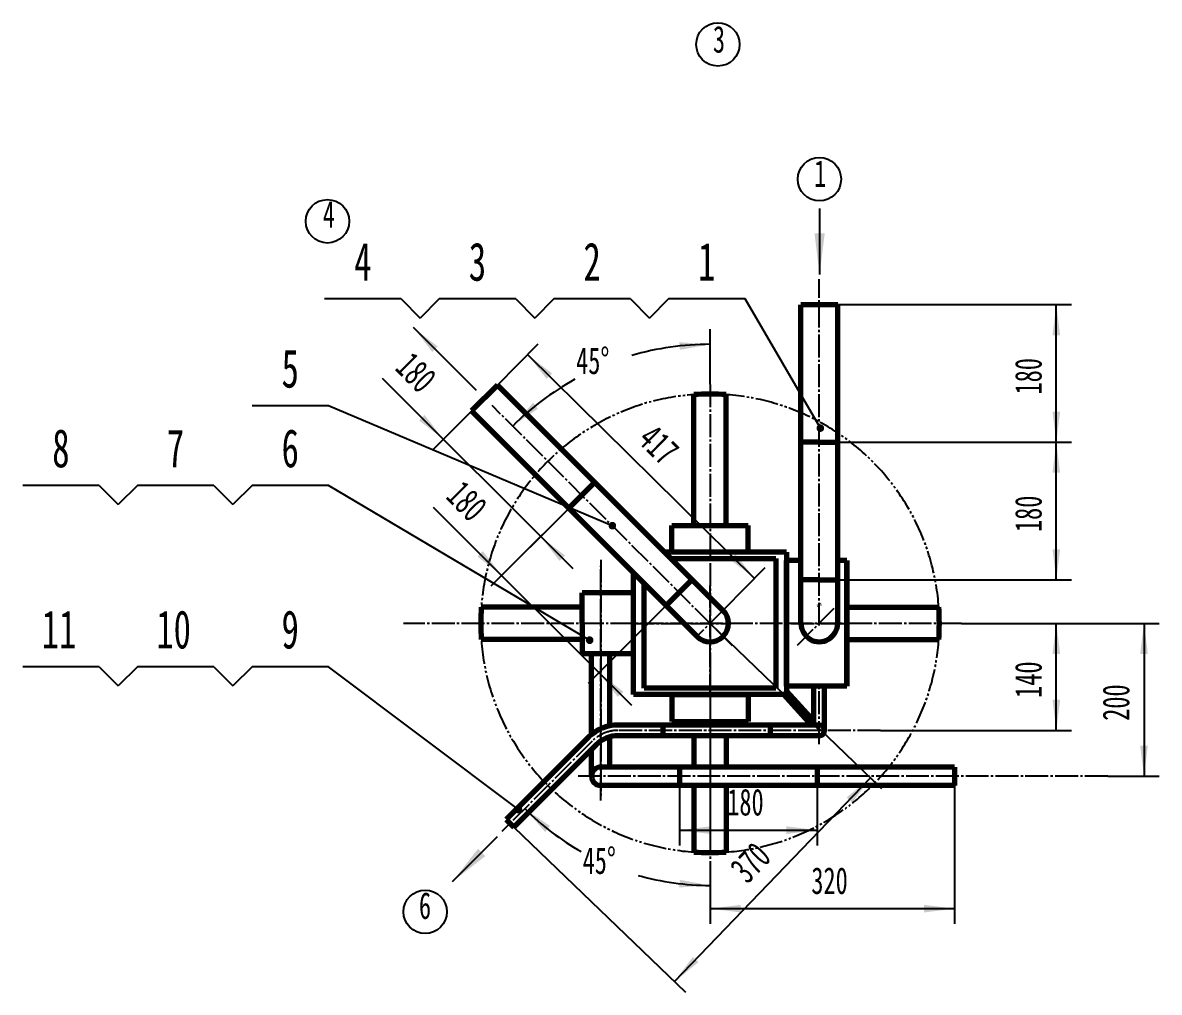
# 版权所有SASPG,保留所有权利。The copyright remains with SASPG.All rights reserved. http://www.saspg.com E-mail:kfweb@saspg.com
# Model space of a CAD drawing. Header units: millimetres. Extents: x -2834 to 1005, y -2530 to 2689.
# Drawn here: x -1831 to -344, y -2530 to -1261 of the extents above; entities that cross this region are included whole.
import ezdxf

# ---------------------------------------------------------------- set-up
doc = ezdxf.new("R2010")
doc.units = ezdxf.units.MM
doc.linetypes.add('EB_DASHDOT', pattern=[39, 30, -3, 3, -3])
doc.linetypes.add('EB_DASHDOTDOT', pattern=[45, 30, -3, 3, -3, 3, -3])
for name, color, linetype, lineweight in [('CAXA0', 7, 'Continuous', 70), ('CAXA1', 1, 'EB_DASHDOT', 25), ('CAXA3', 7, 'Continuous', 25), ('CAXA4', 3, 'Continuous', 25)]:
    doc.layers.add(name, color=color, linetype=linetype, lineweight=lineweight)
doc.styles.add('UserTxtStyle15', font='', dxfattribs={"width": 0.667})
doc.styles.add('标准', font='', dxfattribs={"width": 0.667})
doc.styles.get('UserTxtStyle15').set_extended_font_data('FangSong_GB2312')
doc.styles.get('标准').set_extended_font_data('FangSong_GB2312')
doc.dimstyles.new('标准', dxfattribs={"dimscale": 10, "dimtxt": 3.5, "dimasz": 4, "dimexe": 2, "dimexo": 0, "dimtad": 1, "dimdec": 1, "dimdsep": 46, "dimtxsty": '标准', "dimcen": 0, "dimdle": 6, "dimaunit": 1, "dimazin": 2, "dimtfac": 1, "dimtdec": 3, "dimtmove": 0, "dimatfit": 3, "dimfxl": 0, "dimtolj": 1, "dimtzin": 0, "dimarcsym": 0})

# ---------------------------------------------------------------- blocks, each defined once
blk = doc.blocks.new('*CAXBLOCK5960')
at = {"layer": 'CAXA4', "linetype": 'Continuous', "lineweight": 25}
for points in [[(-931.7, -2420.7), (-891.7, -2425.7), (-891.7, -2415.7)], [(-611.7, -2420.7), (-651.7, -2425.7), (-651.7, -2415.7)]]:
    blk.add_hatch(color=0, dxfattribs=at).paths.add_polyline_path(points, flags=0)
at = {"layer": 'CAXA4', "color": 0, "linetype": 'Continuous', "lineweight": 25}
for p, q in [((-611.7, -2259.4), (-611.7, -2440.7)), ((-931.7, -2381.8), (-931.7, -2440.7)), ((-931.7, -2420.7), (-611.7, -2420.7))]:
    blk.add_line(p, q, dxfattribs=at)
at = {"layer": 'CAXA4', "color": 0, "linetype": 'Continuous', "lineweight": 25, "insert": (-799.2, -2366.5), "char_height": 35, "attachment_point": 1, "style": '标准'}
blk.add_mtext('\\fFangSong_GB2312|b0|i0|p34;320', dxfattribs=at)
blk = doc.blocks.new('CAXBLOCK60', base_point=(-1268.7, -2385.4))
at = {"layer": 'CAXA0', "linetype": 'Continuous', "lineweight": 25}
blk.add_hatch(color=0, dxfattribs=at).paths.add_polyline_path([(-1268.7, -2385.4), (-1235.4, -2342.5), (-1225.8, -2352.1)], flags=0)
at = {"layer": 'CAXA0', "color": 0, "linetype": 'Continuous', "lineweight": 25}
blk.add_line((-1268.7, -2385.4), (-1209.6, -2326.3), dxfattribs=at)
blk = doc.blocks.new('CAXBLOCK61', base_point=(-1237.3, -1742.9))
at = {"layer": 'CAXA0', "linetype": 'Continuous', "lineweight": 25}
blk.add_hatch(color=0, dxfattribs=at).paths.add_polyline_path([(-1319.7, -1660.5), (-1295, -1692.3), (-1287.9, -1685.2)], flags=0)
at = {"layer": 'CAXA0', "color": 0, "linetype": 'Continuous', "lineweight": 25}
blk.add_line((-1237.3, -1742.9), (-1319.7, -1660.5), dxfattribs=at)
blk = doc.blocks.new('*CAXBLOCK6263')
at = {"layer": 'CAXA4', "linetype": 'Continuous', "lineweight": 25}
for points in [[(-1170.4, -1695.8), (-1145.5, -1727.5), (-1138.4, -1720.3)], [(-873.5, -1988.6), (-905.4, -1964), (-898.4, -1956.9)]]:
    blk.add_hatch(color=0, dxfattribs=at).paths.add_polyline_path(points, flags=0)
at = {"layer": 'CAXA4', "color": 0, "linetype": 'Continuous', "lineweight": 25}
for p, q in [((-1209.6, -1735.6), (-1156.4, -1681.6)), ((-1170.4, -1695.8), (-873.5, -1988.6)), ((-912.6, -2028.3), (-859.4, -1974.3))]:
    blk.add_line(p, q, dxfattribs=at)
at = {"layer": 'CAXA4', "color": 0, "linetype": 'Continuous', "lineweight": 25, "insert": (-1003.5, -1784.3), "char_height": 35, "attachment_point": 1, "rotation": 315.4122, "style": '标准'}
blk.add_mtext('\\fFangSong_GB2312|b0|i0|p34;417', dxfattribs=at)
blk = doc.blocks.new('*CAXBLOCK6566')
at = {"layer": 'CAXA4', "linetype": 'Continuous', "lineweight": 25}
for points in [[(-721.7, -2249.7), (-745.8, -2282), (-753, -2275)], [(-978.4, -2516.2), (-947, -2490.9), (-954.2, -2484)]]:
    blk.add_hatch(color=0, dxfattribs=at).paths.add_polyline_path(points, flags=0)
at = {"layer": 'CAXA4', "color": 0, "linetype": 'Continuous', "lineweight": 25}
for p, q in [((-931.7, -2047.4), (-707.3, -2263.5)), ((-978.4, -2516.2), (-721.7, -2249.7)), ((-1188.4, -2314), (-964, -2530.1))]:
    blk.add_line(p, q, dxfattribs=at)
at = {"layer": 'CAXA4', "color": 0, "linetype": 'Continuous', "lineweight": 25, "insert": (-908.1, -2365.2), "char_height": 35, "attachment_point": 1, "rotation": 46.0838, "style": '标准'}
blk.add_mtext('\\fFangSong_GB2312|b0|i0|p34;370', dxfattribs=at)
blk = doc.blocks.new('CAXBLOCK67', base_point=(-1530.9, -1867))
at = {"layer": 'CAXA0', "linetype": 'Continuous', "lineweight": 25}
blk.add_hatch(color=0, dxfattribs=at).paths.add_polyline_path([(-1084.3, -2069.4), (-1084.3, -2068.6), (-1084.5, -2067.9), (-1084.8, -2067.1), (-1085.2, -2066.5), (-1085.7, -2065.9), (-1086.3, -2065.4), (-1087, -2064.9), (-1087.7, -2064.6), (-1088.5, -2064.5), (-1089.3, -2064.4), (-1090, -2064.5), (-1090.8, -2064.6), (-1091.5, -2064.9), (-1092.2, -2065.4), (-1092.8, -2065.9), (-1093.3, -2066.5), (-1093.7, -2067.1), (-1094, -2067.9), (-1094.2, -2068.6), (-1094.3, -2069.4), (-1094.2, -2070.2), (-1094, -2070.9), (-1093.7, -2071.7), (-1093.3, -2072.3), (-1092.8, -2072.9), (-1092.2, -2073.4), (-1091.5, -2073.9), (-1090.8, -2074.2), (-1090, -2074.3), (-1089.3, -2074.4), (-1088.5, -2074.3), (-1087.7, -2074.2), (-1087, -2073.9), (-1086.3, -2073.4), (-1085.7, -2072.9), (-1085.2, -2072.3), (-1084.8, -2071.7), (-1084.5, -2070.9), (-1084.3, -2070.2)], flags=0)
at = {"layer": 'CAXA0', "color": 0, "linetype": 'Continuous', "lineweight": 25}
for p, q in [((-1430.9, -1867), (-1530.9, -1867)), ((-1089.3, -2069.4), (-1430.9, -1867))]:
    blk.add_line(p, q, dxfattribs=at)
at = {"layer": 'CAXA0', "color": 0, "linetype": 'Continuous', "lineweight": 25, "insert": (-1492.3, -1793.2), "char_height": 50, "attachment_point": 1, "style": 'UserTxtStyle15'}
blk.add_mtext('\\fFangSong_GB2312|b0|i0|p34;6', dxfattribs=at)
blk = doc.blocks.new('CAXBLOCK68', base_point=(-1680.9, -1867))
at = {"layer": 'CAXA0', "color": 0, "linetype": 'Continuous', "lineweight": 25}
for p, q in [((-1580.9, -1867), (-1680.9, -1867)), ((-1580.9, -1867), (-1555.9, -1892)), ((-1530.9, -1867), (-1555.9, -1892))]:
    blk.add_line(p, q, dxfattribs=at)
at = {"layer": 'CAXA0', "color": 0, "linetype": 'Continuous', "lineweight": 25, "insert": (-1642.3, -1793.2), "char_height": 50, "attachment_point": 1, "style": 'UserTxtStyle15'}
blk.add_mtext('\\fFangSong_GB2312|b0|i0|p34;7', dxfattribs=at)
blk = doc.blocks.new('CAXBLOCK69', base_point=(-1830.9, -1867))
at = {"layer": 'CAXA0', "color": 0, "linetype": 'Continuous', "lineweight": 25}
for p, q in [((-1730.9, -1867), (-1830.9, -1867)), ((-1730.9, -1867), (-1705.9, -1892)), ((-1680.9, -1867), (-1705.9, -1892))]:
    blk.add_line(p, q, dxfattribs=at)
at = {"layer": 'CAXA0', "color": 0, "linetype": 'Continuous', "lineweight": 25, "insert": (-1792.3, -1793.2), "char_height": 50, "attachment_point": 1, "style": 'UserTxtStyle15'}
blk.add_mtext('\\fFangSong_GB2312|b0|i0|p34;8', dxfattribs=at)
blk = doc.blocks.new('CAXBLOCK66', base_point=(-1089.3, -2069.4))
at = {"layer": 'CAXA0', "color": 0, "linetype": 'Continuous', "lineweight": 70}
for name, p in [('CAXBLOCK69', (-1830.9, -1867)), ('CAXBLOCK68', (-1680.9, -1867)), ('CAXBLOCK67', (-1530.9, -1867))]:
    blk.add_blockref(name, p, dxfattribs=at)
blk = doc.blocks.new('CAXBLOCK71', base_point=(-1530.9, -2104.2))
at = {"layer": 'CAXA0', "linetype": 'Continuous', "lineweight": 25}
blk.add_hatch(color=0, dxfattribs=at).paths.add_polyline_path([(-1177.4, -2291.2), (-1177.4, -2290.4), (-1177.6, -2289.6), (-1177.9, -2288.9), (-1178.3, -2288.2), (-1178.8, -2287.6), (-1179.4, -2287.1), (-1180.1, -2286.7), (-1180.8, -2286.4), (-1181.6, -2286.2), (-1182.4, -2286.2), (-1183.2, -2286.2), (-1183.9, -2286.4), (-1184.6, -2286.7), (-1185.3, -2287.1), (-1185.9, -2287.6), (-1186.4, -2288.2), (-1186.8, -2288.9), (-1187.1, -2289.6), (-1187.3, -2290.4), (-1187.4, -2291.2), (-1187.3, -2291.9), (-1187.1, -2292.7), (-1186.8, -2293.4), (-1186.4, -2294.1), (-1185.9, -2294.7), (-1185.3, -2295.2), (-1184.6, -2295.6), (-1183.9, -2295.9), (-1183.2, -2296.1), (-1182.4, -2296.2), (-1181.6, -2296.1), (-1180.8, -2295.9), (-1180.1, -2295.6), (-1179.4, -2295.2), (-1178.8, -2294.7), (-1178.3, -2294.1), (-1177.9, -2293.4), (-1177.6, -2292.7), (-1177.4, -2291.9)], flags=0)
at = {"layer": 'CAXA0', "color": 0, "linetype": 'Continuous', "lineweight": 25}
for p, q in [((-1430.9, -2104.2), (-1530.9, -2104.2)), ((-1182.4, -2291.2), (-1430.9, -2104.2))]:
    blk.add_line(p, q, dxfattribs=at)
at = {"layer": 'CAXA0', "color": 0, "linetype": 'Continuous', "lineweight": 25, "insert": (-1492.3, -2030.3), "char_height": 50, "attachment_point": 1, "style": 'UserTxtStyle15'}
blk.add_mtext('\\fFangSong_GB2312|b0|i0|p34;9', dxfattribs=at)
blk = doc.blocks.new('CAXBLOCK72', base_point=(-1680.9, -2104.2))
at = {"layer": 'CAXA0', "color": 0, "linetype": 'Continuous', "lineweight": 25}
for p, q in [((-1580.9, -2104.2), (-1680.9, -2104.2)), ((-1580.9, -2104.2), (-1555.9, -2129.2)), ((-1530.9, -2104.2), (-1555.9, -2129.2))]:
    blk.add_line(p, q, dxfattribs=at)
at = {"layer": 'CAXA0', "color": 0, "linetype": 'Continuous', "lineweight": 25, "insert": (-1656.2, -2030.3), "char_height": 50, "attachment_point": 1, "style": 'UserTxtStyle15'}
blk.add_mtext('\\fFangSong_GB2312|b0|i0|p34;10', dxfattribs=at)
blk = doc.blocks.new('CAXBLOCK73', base_point=(-1830.9, -2104.2))
at = {"layer": 'CAXA0', "color": 0, "linetype": 'Continuous', "lineweight": 25}
for p, q in [((-1730.9, -2104.2), (-1830.9, -2104.2)), ((-1730.9, -2104.2), (-1705.9, -2129.2)), ((-1680.9, -2104.2), (-1705.9, -2129.2))]:
    blk.add_line(p, q, dxfattribs=at)
at = {"layer": 'CAXA0', "color": 0, "linetype": 'Continuous', "lineweight": 25, "insert": (-1806.2, -2030.3), "char_height": 50, "attachment_point": 1, "style": 'UserTxtStyle15'}
blk.add_mtext('\\fFangSong_GB2312|b0|i0|p34;11', dxfattribs=at)
blk = doc.blocks.new('CAXBLOCK70', base_point=(-1182.4, -2291.2))
at = {"layer": 'CAXA0', "color": 0, "linetype": 'Continuous', "lineweight": 70}
for name, p in [('CAXBLOCK73', (-1830.9, -2104.2)), ('CAXBLOCK72', (-1680.9, -2104.2)), ('CAXBLOCK71', (-1530.9, -2104.2))]:
    blk.add_blockref(name, p, dxfattribs=at)
blk = doc.blocks.new('CAXBLOCK86', base_point=(-985.9, -1622.9))
at = {"layer": 'CAXA0', "linetype": 'Continuous', "lineweight": 25}
blk.add_hatch(color=0, dxfattribs=at).paths.add_polyline_path([(-782.4, -1791.9), (-782.5, -1791.1), (-782.7, -1790.4), (-783, -1789.6), (-783.4, -1789), (-783.9, -1788.4), (-784.5, -1787.9), (-785.1, -1787.5), (-785.9, -1787.2), (-786.6, -1787), (-787.4, -1786.9), (-788.2, -1787), (-789, -1787.2), (-789.7, -1787.5), (-790.3, -1787.9), (-790.9, -1788.4), (-791.5, -1789), (-791.9, -1789.6), (-792.2, -1790.4), (-792.3, -1791.1), (-792.4, -1791.9), (-792.3, -1792.7), (-792.2, -1793.5), (-791.9, -1794.2), (-791.5, -1794.8), (-790.9, -1795.4), (-790.3, -1796), (-789.7, -1796.4), (-789, -1796.7), (-788.2, -1796.8), (-787.4, -1796.9), (-786.6, -1796.8), (-785.9, -1796.7), (-785.1, -1796.4), (-784.5, -1796), (-783.9, -1795.4), (-783.4, -1794.8), (-783, -1794.2), (-782.7, -1793.5), (-782.5, -1792.7)], flags=0)
at = {"layer": 'CAXA0', "color": 0, "linetype": 'Continuous', "lineweight": 25}
for p, q in [((-885.9, -1622.9), (-985.9, -1622.9)), ((-787.4, -1791.9), (-885.9, -1622.9))]:
    blk.add_line(p, q, dxfattribs=at)
at = {"layer": 'CAXA0', "color": 0, "linetype": 'Continuous', "lineweight": 25, "insert": (-947.3, -1549.1), "char_height": 50, "attachment_point": 1, "style": 'UserTxtStyle15'}
blk.add_mtext('\\fFangSong_GB2312|b0|i0|p34;1', dxfattribs=at)
blk = doc.blocks.new('CAXBLOCK87', base_point=(-1135.9, -1622.9))
at = {"layer": 'CAXA0', "color": 0, "linetype": 'Continuous', "lineweight": 25}
for p, q in [((-1035.9, -1622.9), (-1135.9, -1622.9)), ((-1035.9, -1622.9), (-1010.9, -1647.9)), ((-985.9, -1622.9), (-1010.9, -1647.9))]:
    blk.add_line(p, q, dxfattribs=at)
at = {"layer": 'CAXA0', "color": 0, "linetype": 'Continuous', "lineweight": 25, "insert": (-1097.3, -1549.1), "char_height": 50, "attachment_point": 1, "style": 'UserTxtStyle15'}
blk.add_mtext('\\fFangSong_GB2312|b0|i0|p34;2', dxfattribs=at)
blk = doc.blocks.new('CAXBLOCK88', base_point=(-1285.9, -1622.9))
at = {"layer": 'CAXA0', "color": 0, "linetype": 'Continuous', "lineweight": 25}
for p, q in [((-1185.9, -1622.9), (-1285.9, -1622.9)), ((-1185.9, -1622.9), (-1160.9, -1647.9)), ((-1135.9, -1622.9), (-1160.9, -1647.9))]:
    blk.add_line(p, q, dxfattribs=at)
at = {"layer": 'CAXA0', "color": 0, "linetype": 'Continuous', "lineweight": 25, "insert": (-1247.3, -1549.1), "char_height": 50, "attachment_point": 1, "style": 'UserTxtStyle15'}
blk.add_mtext('\\fFangSong_GB2312|b0|i0|p34;3', dxfattribs=at)
blk = doc.blocks.new('CAXBLOCK89', base_point=(-1435.9, -1622.9))
at = {"layer": 'CAXA0', "color": 0, "linetype": 'Continuous', "lineweight": 25}
for p, q in [((-1335.9, -1622.9), (-1435.9, -1622.9)), ((-1335.9, -1622.9), (-1310.9, -1647.9)), ((-1285.9, -1622.9), (-1310.9, -1647.9))]:
    blk.add_line(p, q, dxfattribs=at)
at = {"layer": 'CAXA0', "color": 0, "linetype": 'Continuous', "lineweight": 25, "insert": (-1397.3, -1549.1), "char_height": 50, "attachment_point": 1, "style": 'UserTxtStyle15'}
blk.add_mtext('\\fFangSong_GB2312|b0|i0|p34;4', dxfattribs=at)
blk = doc.blocks.new('CAXBLOCK85', base_point=(-787.4, -1791.9))
at = {"layer": 'CAXA0', "color": 0, "linetype": 'Continuous', "lineweight": 70}
for name, p in [('CAXBLOCK89', (-1435.9, -1622.9)), ('CAXBLOCK88', (-1285.9, -1622.9)), ('CAXBLOCK87', (-1135.9, -1622.9)), ('CAXBLOCK86', (-985.9, -1622.9))]:
    blk.add_blockref(name, p, dxfattribs=at)
blk = doc.blocks.new('CAXBLOCK91', base_point=(-1530.9, -1762.8))
at = {"layer": 'CAXA0', "linetype": 'Continuous', "lineweight": 25}
blk.add_hatch(color=0, dxfattribs=at).paths.add_polyline_path([(-1054.6, -1919.6), (-1054.6, -1918.8), (-1054.8, -1918.1), (-1055.1, -1917.3), (-1055.5, -1916.7), (-1056, -1916.1), (-1056.6, -1915.6), (-1057.3, -1915.1), (-1058, -1914.8), (-1058.8, -1914.7), (-1059.6, -1914.6), (-1060.3, -1914.7), (-1061.1, -1914.8), (-1061.8, -1915.1), (-1062.5, -1915.6), (-1063.1, -1916.1), (-1063.6, -1916.7), (-1064, -1917.3), (-1064.3, -1918.1), (-1064.5, -1918.8), (-1064.6, -1919.6), (-1064.5, -1920.4), (-1064.3, -1921.1), (-1064, -1921.9), (-1063.6, -1922.5), (-1063.1, -1923.1), (-1062.5, -1923.6), (-1061.8, -1924.1), (-1061.1, -1924.4), (-1060.3, -1924.5), (-1059.6, -1924.6), (-1058.8, -1924.5), (-1058, -1924.4), (-1057.3, -1924.1), (-1056.6, -1923.6), (-1056, -1923.1), (-1055.5, -1922.5), (-1055.1, -1921.9), (-1054.8, -1921.1), (-1054.6, -1920.4)], flags=0)
at = {"layer": 'CAXA0', "color": 0, "linetype": 'Continuous', "lineweight": 25}
for p, q in [((-1430.9, -1762.8), (-1530.9, -1762.8)), ((-1059.6, -1919.6), (-1430.9, -1762.8))]:
    blk.add_line(p, q, dxfattribs=at)
at = {"layer": 'CAXA0', "color": 0, "linetype": 'Continuous', "lineweight": 25, "insert": (-1492.3, -1688.9), "char_height": 50, "attachment_point": 1, "style": 'UserTxtStyle15'}
blk.add_mtext('\\fFangSong_GB2312|b0|i0|p34;5', dxfattribs=at)
blk = doc.blocks.new('CAXBLOCK90', base_point=(-1059.6, -1919.6))
at = {"layer": 'CAXA0', "color": 0, "linetype": 'ByBlock', "lineweight": -2}
blk.add_blockref('CAXBLOCK91', (-1530.9, -1762.8), dxfattribs=at)
blk = doc.blocks.new('*CAXBLOCK9394')
at = {"layer": 'CAXA4', "linetype": 'Continuous', "lineweight": 25}
for points in [[(-364, -2047.4), (-369, -2087.4), (-359, -2087.4)], [(-364, -2247.4), (-369, -2207.4), (-359, -2207.4)]]:
    blk.add_hatch(color=0, dxfattribs=at).paths.add_polyline_path(points, flags=0)
at = {"layer": 'CAXA4', "color": 0, "linetype": 'Continuous', "lineweight": 25}
for p, q in [((-602.8, -2047.4), (-344, -2047.4)), ((-364, -2047.4), (-364, -2247.4)), ((-411.3, -2247.4), (-344, -2247.4))]:
    blk.add_line(p, q, dxfattribs=at)
at = {"layer": 'CAXA4', "color": 0, "linetype": 'Continuous', "lineweight": 25, "insert": (-418.2, -2174.9), "char_height": 35, "attachment_point": 1, "rotation": 90, "style": '标准'}
blk.add_mtext('\\fFangSong_GB2312|b0|i0|p34;200', dxfattribs=at)
blk = doc.blocks.new('*CAXBLOCK103104')
at = {"layer": 'CAXA4', "linetype": 'Continuous', "lineweight": 25}
for points in [[(-478.7, -2047.4), (-473.7, -2087.4), (-483.7, -2087.4)], [(-478.7, -2187.4), (-473.7, -2147.4), (-483.7, -2147.4)]]:
    blk.add_hatch(color=0, dxfattribs=at).paths.add_polyline_path(points, flags=0)
at = {"layer": 'CAXA4', "color": 0, "linetype": 'Continuous', "lineweight": 25}
for p, q in [((-602.8, -2047.4), (-458.7, -2047.4)), ((-478.7, -2187.4), (-478.7, -2047.4)), ((-708.6, -2187.4), (-458.7, -2187.4))]:
    blk.add_line(p, q, dxfattribs=at)
at = {"layer": 'CAXA4', "color": 0, "linetype": 'Continuous', "lineweight": 25, "insert": (-532.9, -2144.9), "char_height": 35, "attachment_point": 1, "rotation": 90, "style": '标准'}
blk.add_mtext('\\fFangSong_GB2312|b0|i0|p34;140', dxfattribs=at)
blk = doc.blocks.new('*CAXBLOCK104105')
at = {"layer": 'CAXA4', "linetype": 'Continuous', "lineweight": 25}
for points in [[(-1174.2, -2289.9), (-1147.4, -2320.4), (-1141.2, -2312.5)], [(-931.7, -2390.3), (-972.2, -2393), (-971.1, -2383)]]:
    blk.add_hatch(color=0, dxfattribs=at).paths.add_polyline_path(points, flags=0)
at = {"layer": 'CAXA4', "color": 0, "linetype": 'Continuous', "lineweight": 25}
blk.add_line((-931.7, -2381.8), (-931.7, -2410.3), dxfattribs=at)
for start, end in [(225, 240.5764), (254.0913, 270)]:
    blk.add_arc((-931.7, -2047.4), 342.9, start, end, dxfattribs=at)
at = {"layer": 'CAXA4', "color": 0, "linetype": 'Continuous', "lineweight": 25, "insert": (-1098.4, -2340.3), "char_height": 35, "attachment_point": 1, "style": '标准'}
blk.add_mtext('\\fFangSong_GB2312|b0|i0|p34;45{%%D}', dxfattribs=at)
blk = doc.blocks.new('*CAXBLOCK105106')
at = {"layer": 'CAXA4', "linetype": 'Continuous', "lineweight": 25}
for points in [[(-931.7, -1682.3), (-972.2, -1679.6), (-971.1, -1689.5)], [(-1189.9, -1789.3), (-1163.2, -1758.7), (-1157, -1766.5)]]:
    blk.add_hatch(color=0, dxfattribs=at).paths.add_polyline_path(points, flags=0)
at = {"layer": 'CAXA4', "color": 0, "linetype": 'Continuous', "lineweight": 25}
blk.add_line((-931.7, -1734.6), (-931.7, -1662.3), dxfattribs=at)
for start, end in [(90, 106.3017), (118.9909, 135)]:
    blk.add_arc((-931.7, -2047.4), 365.1, start, end, dxfattribs=at)
at = {"layer": 'CAXA4', "color": 0, "linetype": 'Continuous', "lineweight": 25, "insert": (-1106.9, -1686.2), "char_height": 35, "attachment_point": 1, "style": '标准'}
blk.add_mtext('\\fFangSong_GB2312|b0|i0|p34;45{%%D}', dxfattribs=at)
blk = doc.blocks.new('*CAXBLOCK120121')
at = {"layer": 'CAXA4', "linetype": 'Continuous', "lineweight": 25}
for points in [[(-1204.2, -1984.7), (-1236, -1960), (-1229, -1952.9)], [(-1076.9, -2112), (-1052.2, -2143.8), (-1045.1, -2136.8)]]:
    blk.add_hatch(color=0, dxfattribs=at).paths.add_polyline_path(points, flags=0)
at = {"layer": 'CAXA4', "color": 0, "linetype": 'Continuous', "lineweight": 25}
for p, q in [((-1082.4, -1862.9), (-1218.4, -1998.9)), ((-1293.8, -1895.2), (-1034.5, -2154.4)), ((-955.1, -1990.1), (-1091.1, -2126.2))]:
    blk.add_line(p, q, dxfattribs=at)
at = {"layer": 'CAXA4', "color": 0, "linetype": 'Continuous', "lineweight": 25, "insert": (-1254.2, -1858.1), "char_height": 35, "attachment_point": 1, "rotation": 315, "style": '标准'}
blk.add_mtext('\\fFangSong_GB2312|b0|i0|p34;180', dxfattribs=at)
blk = doc.blocks.new('*CAXBLOCK121122')
at = {"layer": 'CAXA4', "linetype": 'Continuous', "lineweight": 25}
for points in [[(-1280.6, -1806.5), (-1305.3, -1774.7), (-1312.4, -1781.8)], [(-1153.3, -1933.8), (-1121.5, -1958.6), (-1128.6, -1965.6)]]:
    blk.add_hatch(color=0, dxfattribs=at).paths.add_polyline_path(points, flags=0)
at = {"layer": 'CAXA4', "color": 0, "linetype": 'Continuous', "lineweight": 25}
for p, q in [((-1110.9, -1976.2), (-1360.2, -1726.9)), ((-1209.6, -1735.6), (-1294.7, -1820.7)), ((-1082.4, -1862.9), (-1167.4, -1948))]:
    blk.add_line(p, q, dxfattribs=at)
at = {"layer": 'CAXA4', "color": 0, "linetype": 'Continuous', "lineweight": 25, "insert": (-1320.6, -1689.8), "char_height": 35, "attachment_point": 1, "rotation": 315, "style": '标准'}
blk.add_mtext('\\fFangSong_GB2312|b0|i0|p34;180', dxfattribs=at)
blk = doc.blocks.new('CAXBLOCK122', base_point=(-788.4, -1504.7))
at = {"layer": 'CAXA0', "linetype": 'Continuous', "lineweight": 25}
blk.add_hatch(color=0, dxfattribs=at).paths.add_polyline_path([(-788.4, -1591), (-795.1, -1537.2), (-781.7, -1537.2)], flags=0)
at = {"layer": 'CAXA0', "color": 0, "linetype": 'Continuous', "lineweight": 25}
blk.add_line((-788.4, -1504.7), (-788.4, -1591), dxfattribs=at)
blk = doc.blocks.new('*CAXBLOCK123124')
at = {"layer": 'CAXA4', "linetype": 'Continuous', "lineweight": 25}
for points in [[(-478.7, -1810.4), (-473.7, -1850.4), (-483.7, -1850.4)], [(-478.7, -1990.4), (-473.7, -1950.4), (-483.7, -1950.4)]]:
    blk.add_hatch(color=0, dxfattribs=at).paths.add_polyline_path(points, flags=0)
at = {"layer": 'CAXA4', "color": 0, "linetype": 'Continuous', "lineweight": 25}
for p, q in [((-789.1, -1810.4), (-458.7, -1810.4)), ((-478.7, -1990.4), (-478.7, -1810.4)), ((-789.1, -1990.4), (-458.7, -1990.4))]:
    blk.add_line(p, q, dxfattribs=at)
at = {"layer": 'CAXA4', "color": 0, "linetype": 'Continuous', "lineweight": 25, "insert": (-532.9, -1927.9), "char_height": 35, "attachment_point": 1, "rotation": 90, "style": '标准'}
blk.add_mtext('\\fFangSong_GB2312|b0|i0|p34;180', dxfattribs=at)
blk = doc.blocks.new('*CAXBLOCK124125')
at = {"layer": 'CAXA4', "linetype": 'Continuous', "lineweight": 25}
for points in [[(-478.7, -1630.4), (-473.7, -1670.4), (-483.7, -1670.4)], [(-478.7, -1810.4), (-473.7, -1770.4), (-483.7, -1770.4)]]:
    blk.add_hatch(color=0, dxfattribs=at).paths.add_polyline_path(points, flags=0)
at = {"layer": 'CAXA4', "color": 0, "linetype": 'Continuous', "lineweight": 25}
for p, q in [((-812.7, -1630.4), (-458.7, -1630.4)), ((-478.7, -1810.4), (-478.7, -1630.4)), ((-812.7, -1810.4), (-458.7, -1810.4))]:
    blk.add_line(p, q, dxfattribs=at)
at = {"layer": 'CAXA4', "color": 0, "linetype": 'Continuous', "lineweight": 25, "insert": (-532.9, -1747.9), "char_height": 35, "attachment_point": 1, "rotation": 90, "style": '标准'}
blk.add_mtext('\\fFangSong_GB2312|b0|i0|p34;180', dxfattribs=at)
blk = doc.blocks.new('*CAXBLOCK125126')
at = {"layer": 'CAXA4', "linetype": 'Continuous', "lineweight": 25}
for points in [[(-971.7, -2318), (-931.7, -2323), (-931.7, -2313)], [(-791.7, -2318), (-831.7, -2323), (-831.7, -2313)]]:
    blk.add_hatch(color=0, dxfattribs=at).paths.add_polyline_path(points, flags=0)
at = {"layer": 'CAXA4', "color": 0, "linetype": 'Continuous', "lineweight": 25}
for p, q in [((-971.7, -2235.4), (-971.7, -2338)), ((-791.7, -2259.4), (-791.7, -2338)), ((-971.7, -2318), (-791.7, -2318))]:
    blk.add_line(p, q, dxfattribs=at)
at = {"layer": 'CAXA4', "color": 0, "linetype": 'Continuous', "lineweight": 25, "insert": (-909.2, -2263.8), "char_height": 35, "attachment_point": 1, "style": '标准'}
blk.add_mtext('\\fFangSong_GB2312|b0|i0|p34;180', dxfattribs=at)

msp = doc.modelspace()

# ---------------------------------------------------------------- linework, layer by layer
at = {"layer": 'CAXA0'}
for p, q in [((-764.75, -1630.42), (-812.75, -1630.42)), ((-812.75, -2047.42), (-812.75, -1630.42)), ((-764.75, -2047.42), (-764.75, -1630.42)), ((-1209.63, -1735.59), (-1243.57, -1769.53)), ((-914.77, -2030.45), (-1209.63, -1735.59)), ((-952.74, -1919.17), (-952.74, -1748.16)), ((-910.74, -1919.17), (-910.74, -1748.16)), ((-948.71, -2064.39), (-1243.57, -1769.53)), ((-788.42, -1810.39), (-812.75, -1810.39)), ((-789.08, -1810.39), (-764.75, -1810.39)), ((-1082.35, -1862.86), (-1116.29, -1896.81)), ((-981.74, -1954.17), (-981.74, -1919.17)), ((-981.74, -1919.17), (-881.74, -1919.17)), ((-881.74, -1954.17), (-881.74, -1919.17)), ((-831.74, -1954.17), (-991.05, -1954.17)), ((-982.8, -1962.42), (-845.74, -1962.42)), ((-845.74, -1962.42), (-845.74, -2132.42)), ((-831.74, -1954.17), (-831.74, -2140.67)), ((-831.74, -2129.62), (-831.74, -1965.22)), ((-812.75, -1965.22), (-831.74, -1965.22)), ((-752.74, -1965.22), (-764.75, -1965.22)), ((-752.74, -2129.62), (-752.74, -1965.22)), ((-752.74, -1965.22), (-752.74, -2129.62)), ((-1031.74, -2047.42), (-1031.74, -1981.36)), ((-955.07, -1990.14), (-989.01, -2024.09)), ((-788.42, -1990.39), (-812.75, -1990.39)), ((-789.08, -1990.39), (-764.75, -1990.39)), ((-1017.74, -2047.42), (-1017.74, -1995.36)), ((-1031.74, -2007.42), (-1099.16, -2007.42)), ((-1099.16, -2047.42), (-1099.16, -2007.42)), ((-1099.16, -2026.42), (-1231, -2026.42)), ((-752.74, -2026.42), (-632.48, -2026.42)), ((-1099.16, -2047.42), (-1099.16, -2087.42)), ((-1031.74, -2140.67), (-1031.74, -2047.42)), ((-1017.74, -2132.42), (-1017.74, -2047.42)), ((-1099.16, -2068.42), (-1231, -2068.42)), ((-752.74, -2068.42), (-632.48, -2068.42)), ((-1031.74, -2087.42), (-1099.16, -2087.42)), ((-1086.7, -2192.86), (-1086.7, -2087.42)), ((-1062.7, -2181.5), (-1062.7, -2087.42)), ((-831.74, -2140.67), (-1031.74, -2140.67)), ((-845.74, -2132.42), (-1017.74, -2132.42)), ((-981.74, -2140.67), (-981.74, -2175.67)), ((-981.74, -2140.67), (-881.74, -2140.67)), ((-881.74, -2140.67), (-881.74, -2175.67)), ((-835.81, -2140.67), (-799.29, -2180.42)), ((-752.74, -2129.62), (-831.74, -2129.62)), ((-831.74, -2136.24), (-795.82, -2175.32)), ((-795.82, -2180.42), (-795.82, -2129.62)), ((-781.82, -2162.42), (-781.82, -2129.62)), ((-781.82, -2187.42), (-781.82, -2129.62)), ((-788.82, -2180.42), (-1051.86, -2180.42)), ((-992.82, -2194.42), (-992.82, -2180.42)), ((-981.74, -2175.67), (-881.74, -2175.67)), ((-952.74, -2175.67), (-952.74, -2180.42)), ((-910.74, -2175.67), (-910.74, -2180.42)), ((-852.82, -2194.42), (-852.82, -2180.42)), ((-1090.75, -2196.53), (-1198.32, -2304.1)), ((-1062.7, -2235.42), (-1062.7, -2195.88)), ((-788.82, -2194.42), (-1051.86, -2194.42)), ((-952.74, -2194.42), (-952.74, -2235.42)), ((-910.74, -2194.42), (-910.74, -2235.42)), ((-1080.85, -2206.43), (-1188.42, -2314)), ((-1086.7, -2247.42), (-1086.7, -2212.28)), ((-611.74, -2235.42), (-1074.7, -2235.42)), ((-971.74, -2235.42), (-971.74, -2259.42)), ((-791.74, -2235.42), (-791.74, -2259.42)), ((-611.74, -2235.42), (-611.74, -2259.42)), ((-611.74, -2259.42), (-1074.7, -2259.42)), ((-952.74, -2259.42), (-952.74, -2346.68)), ((-910.74, -2259.42), (-910.74, -2346.68)), ((-1198.32, -2304.1), (-1188.42, -2314))]:
    msp.add_line(p, q, dxfattribs=at)
at = {"layer": 'CAXA0', "linetype": 'EB_DASHDOTDOT', "lineweight": 25}
for start, end in [(4.01399, 265.98601), (274.01399, 355.98601)]:
    msp.add_arc((-931.74, -2047.42), 300, start, end, dxfattribs=at)
at = {"layer": 'CAXA0'}
for centre, radius, start, end in [((-931.74, -2047.42), 300, 85.98601, 94.01399), ((-931.74, -2047.42), 300, 175.98601, 184.01399), ((-931.74, -2047.42), 24, 225, 45), ((-788.75, -2047.38), 24, 89.20967, 90.79033), ((-931.74, -2047.42), 300, 355.98601, 4.01399), ((-788.75, -2047.38), 24, 179.91581, 180.08419), ((-788.75, -2047.45), 24, 179.91581, 0.08419), ((-1051.86, -2235.42), 55, 90, 135), ((-788.82, -2187.42), 7, 270, 90), ((-1051.86, -2235.42), 41, 90, 135), ((-1074.7, -2247.42), 12, 90, 270), ((-931.74, -2047.42), 300, 265.98601, 274.01399)]:
    msp.add_arc(centre, radius, start, end, dxfattribs=at)
at = {"layer": 'CAXA1', "linetype": 'EB_DASHDOT', "lineweight": 25}
for p, q in [((-788.75, -2050.42), (-788.75, -1596.87)), ((-931.74, -1734.65), (-931.74, -2381.77)), ((-902.3, -2076.86), (-1216.82, -1762.34)), ((-1074.7, -1964.11), (-1074.7, -2272.67)), ((-1074.7, -2279.39), (-1074.7, -1971.93)), ((-931.74, -2143.67), (-931.74, -1997.79)), ((-912.65, -2028.33), (-950.83, -2066.51)), ((-912.65, -2028.33), (-950.83, -2066.51)), ((-769.71, -2028.05), (-817.86, -2076.2)), ((-602.79, -2047.42), (-1332.93, -2047.42)), ((-1034.74, -2047.42), (-906.13, -2047.42)), ((-825.56, -2047.42), (-753.74, -2047.42)), ((-1074.66, -2279.39), (-1074.66, -2109.13)), ((-931.74, -2116.08), (-931.74, -2350.42)), ((-831.74, -2140.67), (-788.78, -2187.42)), ((-788.82, -2205.33), (-788.82, -2126.62)), ((-903.44, -2187.42), (-1051.86, -2187.42)), ((-708.64, -2187.42), (-1021.86, -2187.42)), ((-1085.8, -2201.48), (-1204.15, -2319.83)), ((-411.28, -2247.42), (-1107.19, -2247.42))]:
    msp.add_line(p, q, dxfattribs=at)
msp.add_arc((-1051.86, -2235.42), 48, 90, 135, dxfattribs=at)
at = {"layer": 'CAXA3', "linetype": 'Continuous', "lineweight": 25}
for centre in [(-921.39, -1289.87), (-788.66, -1466.27), (-1432.26, -1521.34), (-1304.32, -2424.81)]:
    msp.add_circle(centre, 28.38, dxfattribs=at)

# ---------------------------------------------------------------- block references
at = {"layer": 'CAXA0'}
for name, p in [('CAXBLOCK122', (-788.39, -1504.72)), ('CAXBLOCK85', (-787.41, -1791.91)), ('CAXBLOCK61', (-1237.3, -1742.89)), ('CAXBLOCK90', (-1059.56, -1919.6)), ('CAXBLOCK66', (-1089.26, -2069.4)), ('CAXBLOCK70', (-1182.38, -2291.16)), ('CAXBLOCK60', (-1268.68, -2385.38))]:
    msp.add_blockref(name, p, dxfattribs=at)

# ---------------------------------------------------------------- texts
at = {"layer": 'CAXA4', "linetype": 'Continuous', "lineweight": 25, "char_height": 35, "attachment_point": 1, "style": '标准'}
for s, insert in [('\\fFangSong_GB2312|b0|i0|p34;3', (-927.94, -1265.66)), ('\\fFangSong_GB2312|b0|i0|p34;1', (-795.5, -1441.3)), ('\\fFangSong_GB2312|b0|i0|p34;4', (-1438.3, -1494.75)), ('\\fFangSong_GB2312|b0|i0|p34;6', (-1312.52, -2399.17))]:
    msp.add_mtext(s, dxfattribs=dict(at, insert=insert))

# ---------------------------------------------------------------- dimensions: what is measured, and where the dimension line sits
at = {"layer": 'CAXA4'}
for base, p1, p2, angle, text, picture, middle in [((-478.73, -1720.4), (-812.75, -1810.39), (-812.75, -1630.42), 270, '\\fFangSong_GB2312;180', '*CAXBLOCK124125', (-508.95, -1720.4)), ((-1339.51, -1747.61), (-1082.35, -1862.86), (-1209.63, -1735.59), 315, '\\fFangSong_GB2312;180', '*CAXBLOCK121122', (-1318.14, -1726.24)), ((-1021.95, -1842.19), (-1209.63, -1735.59), (-912.65, -2028.33), 315.41219, '\\fFangSong_GB2312;417', '*CAXBLOCK6263', (-1000.73, -1820.67)), ((-478.73, -1900.39), (-789.08, -1990.39), (-789.08, -1810.39), 90, '\\fFangSong_GB2312;180', '*CAXBLOCK123124', (-508.95, -1900.39)), ((-1273.13, -1915.83), (-1082.35, -1862.86), (-955.07, -1990.14), 315, '\\fFangSong_GB2312;180', '*CAXBLOCK120121', (-1251.75, -1894.46)), ((-850.03, -2382.96), (-1188.42, -2314), (-931.74, -2047.42), 46.08384, '\\fFangSong_GB2312;370', '*CAXBLOCK6566', (-871.8, -2361.99)), ((-478.73, -2117.42), (-708.64, -2187.42), (-602.79, -2047.42), 270, '\\fFangSong_GB2312;140', '*CAXBLOCK103104', (-508.95, -2117.42)), ((-364.03, -2147.42), (-602.79, -2047.42), (-411.28, -2247.42), 270, '\\fFangSong_GB2312;200', '*CAXBLOCK9394', (-394.25, -2147.42))]:
    dim = msp.add_linear_dim(base=base, p1=p1, p2=p2, angle=angle, text=text, dimstyle='标准', dxfattribs=at)
    dim.commit()
    dim.dimension.update_dxf_attribs({"geometry": picture, "text_midpoint": middle})
for base, line1, line2, picture, middle in [((-1071.45, -1710.14), ((-902.3, -2076.86), (-1216.82, -1762.34)), ((-931.74, -1734.65), (-931.74, -2381.77)), '*CAXBLOCK105106', (-1071.45, -1710.14)), ((-1062.97, -2364.23), ((-931.74, -1734.65), (-931.74, -2381.77)), ((-1085.8, -2201.48), (-1204.15, -2319.83)), '*CAXBLOCK104105', (-1062.97, -2364.23))]:
    dim = msp.add_angular_dim_2l(base=base, line1=line1, line2=line2, text='\\fFangSong_GB2312;45{%%D}', dimstyle='标准', dxfattribs=at)
    dim.commit()
    dim.dimension.update_dxf_attribs({"geometry": picture, "text_midpoint": middle})
for base, p1, p2, text, picture, middle in [((-881.74, -2318.04), (-971.74, -2235.42), (-791.74, -2259.42), '\\fFangSong_GB2312;180', '*CAXBLOCK125126', (-881.74, -2287.82)), ((-771.74, -2420.7), (-931.74, -2381.77), (-611.74, -2259.42), '\\fFangSong_GB2312;320', '*CAXBLOCK5960', (-771.74, -2390.47))]:
    dim = msp.add_linear_dim(base=base, p1=p1, p2=p2, text=text, dimstyle='标准', dxfattribs=at)
    dim.commit()
    dim.dimension.update_dxf_attribs({"geometry": picture, "text_midpoint": middle})

doc.saveas('drawing.dxf')
